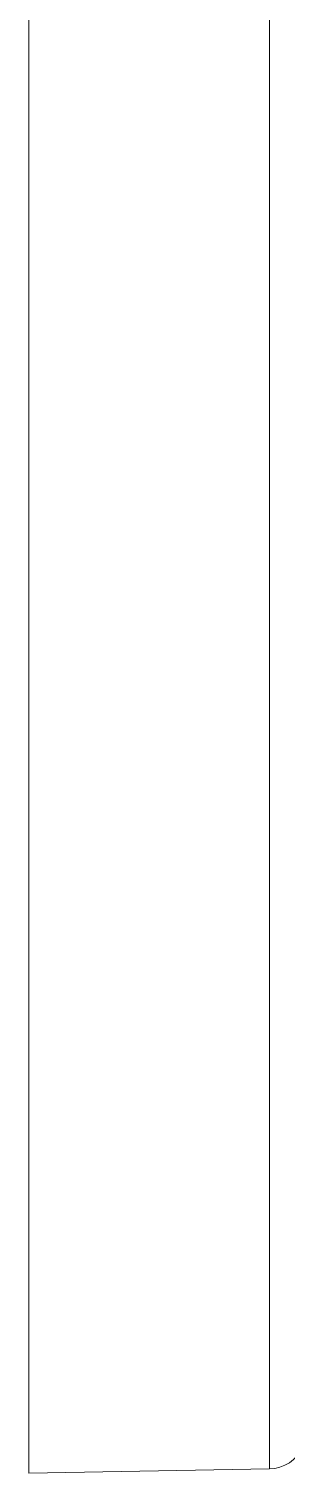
# Model space of a CAD drawing. Extents: x 10170 to 11010, y -16669 to -16075.
# Drawn here: x 10264 to 10267.4, y -16404.28 to -16385.19 of the extents above; entities that cross this region are included whole.
import ezdxf

# ---------------------------------------------------------------- set-up
doc = ezdxf.new("R2010")
doc.units = 0
doc.header["$MEASUREMENT"] = 0
doc.linetypes.add('HIDDEN2', pattern=[4.7625, 3.175, -1.5875])
doc.layers.add('1', color=4, linetype='HIDDEN2', lineweight=13)

msp = doc.modelspace()

# ---------------------------------------------------------------- linework, layer by layer
at = {"layer": '1', "color": 7, "linetype": 'Continuous', "lineweight": 18}
for p, q in [((10263.99509, -16344.16178), (10263.99509, -16395.70343)), ((10263.99509, -16395.70343), (10263.99509, -16404.28396)), ((10263.99509, -16404.28396), (10267.18089, -16404.22836))]:
    msp.add_line(p, q, dxfattribs=at)
at = {"layer": '1', "color": 1, "linetype": 'Continuous', "lineweight": 13}
msp.add_line((10267.18089, -16404.22836), (10267.18089, -16344.21739), dxfattribs=at)
at = {"layer": '1', "color": 7, "linetype": 'Continuous', "lineweight": 18}
msp.add_arc((10267.17221, -16403.73092), 0.49751, 271, 335.556045, dxfattribs=at)

doc.saveas('drawing.dxf')
